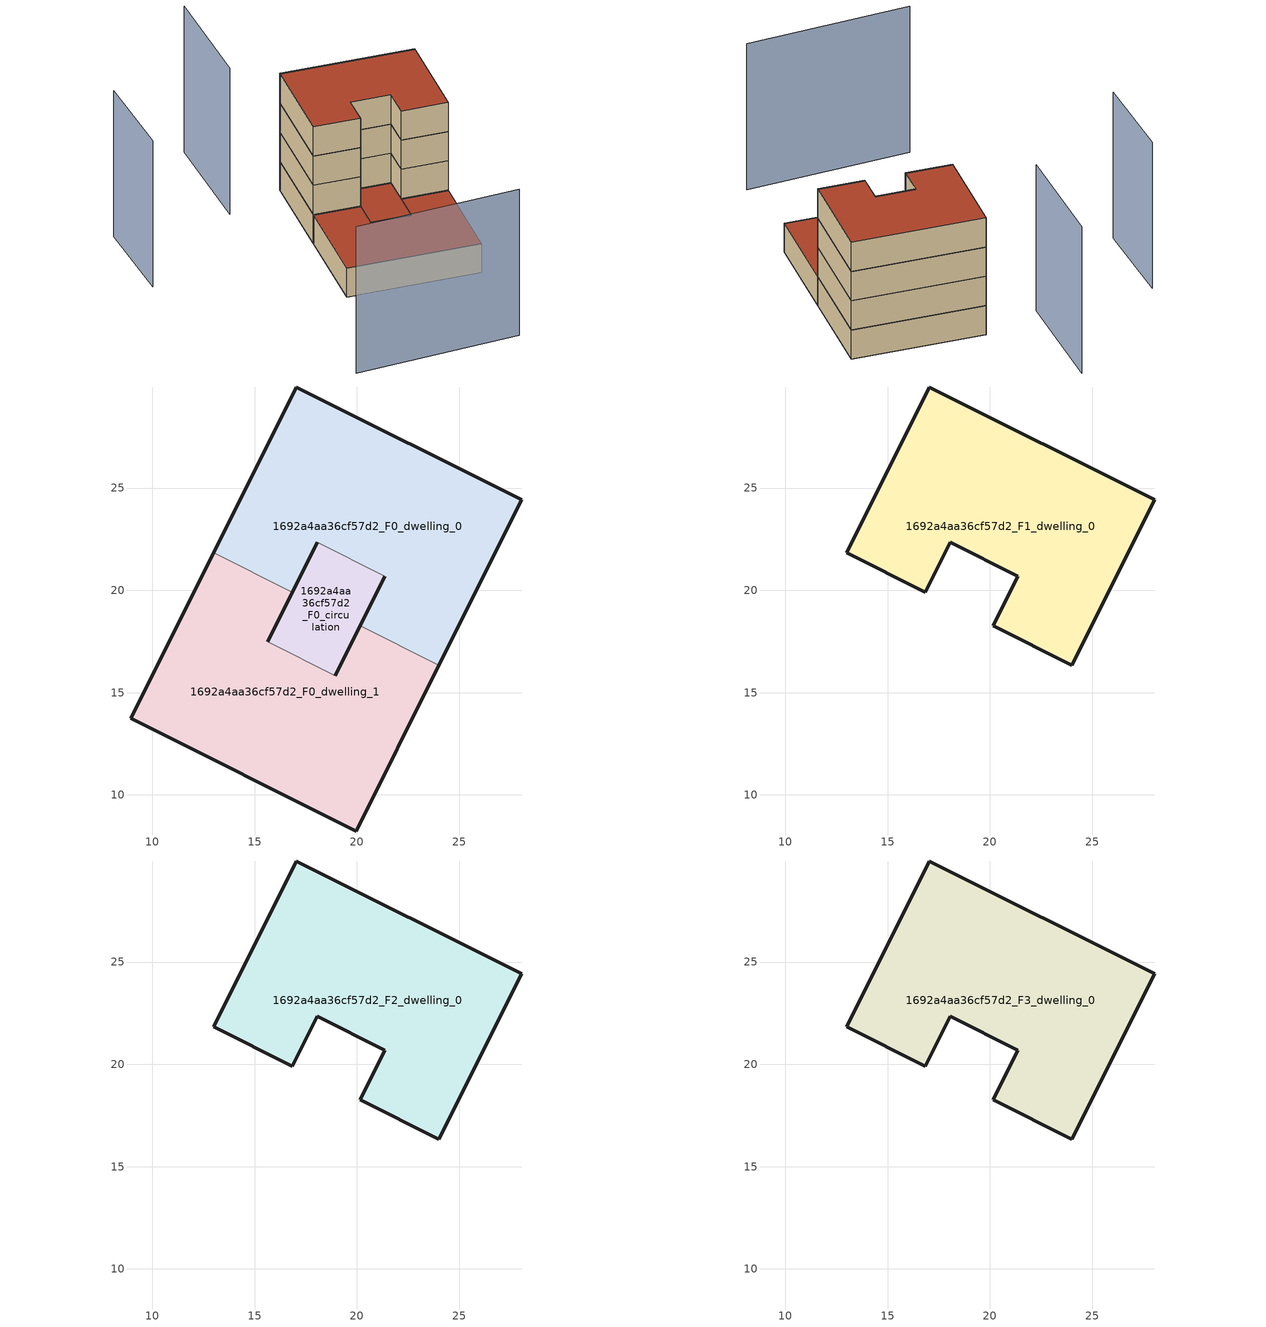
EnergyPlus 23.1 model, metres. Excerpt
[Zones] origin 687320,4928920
1692a4aa36cf57d2_F0_dwelling_0
 floor ground (EU_floor_Construction): 24.01,16.33 28.06,24.43 17.04,29.94 12.99,21.84 16.85,19.92 18.06,22.34 21.37,20.69 20.16,18.26 z0
 wall outside (EU_wall_Construction): 20.16,18.26 21.37,20.69 / 18.06,22.34 16.85,19.92 / 12.99,21.84 17.04,29.94 28.06,24.43 24.01,16.33 z0:3
 wall to 1692a4aa36cf57d2_F0_dwelling_1 (EU_wall_Construction): 24.01,16.33 20.15,18.26 / 16.85,19.92 12.99,21.84 z0:3
 wall to 1692a4aa36cf57d2_F0_circulation (EU_wall_Construction): 21.37,20.69 18.06,22.34 z0:3
1692a4aa36cf57d2_F0_dwelling_1
 floor ground (EU_floor_Construction): 19.96,8.24 24.01,16.33 20.16,18.26 18.94,15.83 15.64,17.49 16.85,19.92 12.99,21.84 8.94,13.75 z0
 wall outside (EU_wall_Construction): 16.85,19.92 15.64,17.49 / 18.94,15.83 20.16,18.26 / 24.01,16.33 19.96,8.24 8.94,13.75 12.99,21.84 z0:3
 wall to 1692a4aa36cf57d2_F0_circulation (EU_wall_Construction): 15.63,17.49 18.94,15.83 z0:3
 roof outside (EU_roof_Construction): 20.16,18.26 24.01,16.33 19.96,8.24 8.94,13.75 12.99,21.84 16.85,19.92 15.64,17.49 18.94,15.83 z3
1692a4aa36cf57d2_F0_circulation
 floor ground (EU_floor_Construction): 18.94,15.83 21.37,20.69 18.06,22.34 15.64,17.49 z0
 wall outside (EU_wall_Construction): 21.37,20.69 18.94,15.83 / 15.64,17.49 18.06,22.34 z0:3
 roof outside (EU_roof_Construction): 21.37,20.69 18.94,15.83 15.64,17.49 18.06,22.34 z3
1692a4aa36cf57d2_F1_dwelling_0
 floor to 1692a4aa36cf57d2_F0_dwelling_0 (EU_floor_Construction): 24.01,16.33 28.06,24.43 17.04,29.94 12.99,21.84 16.85,19.92 18.06,22.34 21.37,20.69 20.15,18.26 z3
 wall outside (EU_wall_Construction): 24.01,16.33 20.16,18.26 21.37,20.69 18.06,22.34 16.85,19.92 12.99,21.84 17.04,29.94 28.06,24.43 24.01,16.33 z3:6
1692a4aa36cf57d2_F2_dwelling_0
 floor to 1692a4aa36cf57d2_F1_dwelling_0 (EU_floor_Construction): 24.01,16.33 28.06,24.43 17.04,29.94 12.99,21.84 16.85,19.92 18.06,22.34 21.37,20.69 20.15,18.26 z6
 wall outside (EU_wall_Construction): 24.01,16.33 20.16,18.26 21.37,20.69 18.06,22.34 16.85,19.92 12.99,21.84 17.04,29.94 28.06,24.43 24.01,16.33 z6:9
1692a4aa36cf57d2_F3_dwelling_0
 floor to 1692a4aa36cf57d2_F2_dwelling_0 (EU_floor_Construction): 24.01,16.33 28.06,24.43 17.04,29.94 12.99,21.84 16.85,19.92 18.06,22.34 21.37,20.69 20.15,18.26 z9
 wall outside (EU_wall_Construction): 24.01,16.33 20.16,18.26 21.37,20.69 18.06,22.34 16.85,19.92 12.99,21.84 17.04,29.94 28.06,24.43 24.01,16.33 z9:12
 roof outside (EU_roof_Construction): 28.06,24.43 24.01,16.33 20.16,18.26 21.37,20.69 18.06,22.34 16.85,19.92 12.99,21.84 17.04,29.94 z12
shading: 0.9,4.64 15.13,-1.11 / 1.67,34.9 -1.68,26.86 / 15.57,40.13 11.27,30.31 z0:15
[Building]
EU S2 Campaign: North Axis=0; Terrain=City; Solar Distribution=FullExterior
[Site:Location]
Bologna: Latitude=44.5; Longitude=11.25; Time Zone=1; Elevation=37
[SizingPeriod:WeatherFileDays]
AnnualSizingPeriod: Begin Month=1; Begin Day of Month=1; End Month=12; End Day of Month=31; Day of Week for Start Day=Monday; Use Weather File Daylight Saving Period=No; Use Weather File Rain and Snow Indicators=No
[MATERIAL]
EU_InternalMass_Material: Roughness=MediumRough; Thickness=0.1; Conductivity=1; Density=1800; Specific Heat=900; Thermal Absorptance=0.9; Solar Absorptance=0.7; Visible Absorptance=0.7
[MATERIAL:NOMASS] Roughness=MediumRough; Thermal Absorptance=0.9; Solar Absorptance=0.7; Visible Absorptance=0.7
Name | Thermal Resistance
EU_wall_NoMass | 0.937881
EU_roof_NoMass | 0.548572
EU_floor_NoMass | 0.71348
[CONSTRUCTION]
EU_wall_Construction: EU_wall_NoMass
EU_roof_Construction: EU_roof_NoMass
EU_floor_Construction: EU_floor_NoMass
EU_InternalMass_Construction: EU_InternalMass_Material
[ZONE] Type=1; Multiplier=1; Ceiling Height=autocalculate; Floor Area=autocalculate; Part of Total Floor Area=Yes
Name | Volume
1692a4aa36cf57d2_F0_dwelling_0; 1692a4aa36cf57d2_F1_dwelling_0; 1692a4aa36cf57d2_F2_dwelling_0; 1692a4aa36cf57d2_F3_dwelling_0 | 304.449
1692a4aa36cf57d2_F0_dwelling_1 | 304.434
1692a4aa36cf57d2_F0_circulation | 60.2219
[INTERNALMASS] Construction=EU_InternalMass_Construction
Name | Zone or ZoneList | Surface Area
1692a4aa36cf57d2_F0_dwelling_0_EU_InternalMass | 1692a4aa36cf57d2_F0_dwelling_0 | 101.479
1692a4aa36cf57d2_F0_dwelling_1_EU_InternalMass | 1692a4aa36cf57d2_F0_dwelling_1 | 101.479
1692a4aa36cf57d2_F1_dwelling_0_EU_InternalMass | 1692a4aa36cf57d2_F1_dwelling_0 | 223.032
1692a4aa36cf57d2_F2_dwelling_0_EU_InternalMass | 1692a4aa36cf57d2_F2_dwelling_0 | 223.032
1692a4aa36cf57d2_F3_dwelling_0_EU_InternalMass | 1692a4aa36cf57d2_F3_dwelling_0 | 223.032
[OTHEREQUIPMENT] Fuel Type=Electricity; Design Level Calculation Method=Watts/Area; Power per Zone Floor Area=1; Fraction Latent=0; Fraction Radiant=0; Fraction Lost=0; Carbon Dioxide Generation Rate=0; EndUse Subcategory=EU_Step8_InternalGains
Name | Zone or ZoneList or Space or SpaceList | Schedule
EU_Step8_InternalGain_1692a4aa36cf57d2_F0_dwelling_0_f000 | 1692a4aa36cf57d2_F0_dwelling_0 | EU_Step8_GainSchedule_1692a4aa36cf57d2_F0_dwelling_0_f000
EU_Step8_InternalGain_1692a4aa36cf57d2_F0_dwelling_1_f000 | 1692a4aa36cf57d2_F0_dwelling_1 | EU_Step8_GainSchedule_1692a4aa36cf57d2_F0_dwelling_1_f000
EU_Step8_InternalGain_1692a4aa36cf57d2_F1_dwelling_0_f000 | 1692a4aa36cf57d2_F1_dwelling_0 | EU_Step8_GainSchedule_1692a4aa36cf57d2_F1_dwelling_0_f000
EU_Step8_InternalGain_1692a4aa36cf57d2_F2_dwelling_0_f000 | 1692a4aa36cf57d2_F2_dwelling_0 | EU_Step8_GainSchedule_1692a4aa36cf57d2_F2_dwelling_0_f000
EU_Step8_InternalGain_1692a4aa36cf57d2_F3_dwelling_0_f000 | 1692a4aa36cf57d2_F3_dwelling_0 | EU_Step8_GainSchedule_1692a4aa36cf57d2_F3_dwelling_0_f000
[ZONEINFILTRATION:DESIGNFLOWRATE]
EU_Circulation_Infiltration_1692a4aa36cf57d2_F0_circulation: Zone or ZoneList or Space or SpaceList=1692a4aa36cf57d2_F0_circulation; Schedule=EU_AlwaysOn; Design Flow Rate Calculation Method=Flow/Area; Flow Rate per Floor Area=0.0005; Constant Term Coefficient=1; Temperature Term Coefficient=0; Velocity Term Coefficient=0; Velocity Squared Term Coefficient=0
[ZONEVENTILATION:DESIGNFLOWRATE] Schedule=EU_AlwaysOn; Design Flow Rate Calculation Method=AirChanges/Hour; Air Changes per Hour=0.687892; Ventilation Type=Natural; Fan Pressure Rise=0; Fan Total Efficiency=1; Constant Term Coefficient=1; Temperature Term Coefficient=0; Velocity Term Coefficient=0; Velocity Squared Term Coefficient=0; Minimum Indoor Temperature=-100; Maximum Indoor Temperature=100; Delta Temperature=-100; Minimum Outdoor Temperature=-100; Maximum Outdoor Temperature=100; Maximum Wind Speed=40
Name | Zone or ZoneList or Space or SpaceList
EU_ConstantAir_1692a4aa36cf57d2_F0_dwelling_0 | 1692a4aa36cf57d2_F0_dwelling_0
EU_ConstantAir_1692a4aa36cf57d2_F0_dwelling_1 | 1692a4aa36cf57d2_F0_dwelling_1
EU_ConstantAir_1692a4aa36cf57d2_F1_dwelling_0 | 1692a4aa36cf57d2_F1_dwelling_0
EU_ConstantAir_1692a4aa36cf57d2_F2_dwelling_0 | 1692a4aa36cf57d2_F2_dwelling_0
EU_ConstantAir_1692a4aa36cf57d2_F3_dwelling_0 | 1692a4aa36cf57d2_F3_dwelling_0
[HVACTEMPLATE:THERMOSTAT] Constant Heating Setpoint=20; Constant Cooling Setpoint=50
EU_HeatOnly_1692a4aa36cf57d2_F0_dwelling_0; EU_HeatOnly_1692a4aa36cf57d2_F0_dwelling_1; EU_HeatOnly_1692a4aa36cf57d2_F1_dwelling_0; EU_HeatOnly_1692a4aa36cf57d2_F2_dwelling_0; EU_HeatOnly_1692a4aa36cf57d2_F3_dwelling_0
[HVACTEMPLATE:ZONE:IDEALLOADSAIRSYSTEM] System Availability Schedule=EU_AlwaysOn; Maximum Heating Supply Air Temperature=50; Minimum Cooling Supply Air Temperature=13; Maximum Heating Supply Air Humidity Ratio=0.0156; Minimum Cooling Supply Air Humidity Ratio=0.0077; Heating Limit=NoLimit; Cooling Limit=NoLimit; Heating Availability Schedule=EU_AlwaysOn; Cooling Availability Schedule=EU_CoolingOff; Dehumidification Control Type=ConstantSensibleHeatRatio; Cooling Sensible Heat Ratio=0.7; Dehumidification Setpoint=60; Humidification Control Type=None; Humidification Setpoint=30; Outdoor Air Method=None; Outdoor Air Flow Rate per Person=0.00944; Outdoor Air Flow Rate per Zone Floor Area=0; Outdoor Air Flow Rate per Zone=0; Demand Controlled Ventilation Type=None; Outdoor Air Economizer Type=NoEconomizer; Heat Recovery Type=None; Sensible Heat Recovery Effectiveness=0.7; Latent Heat Recovery Effectiveness=0.65
Name | Template Thermostat
1692a4aa36cf57d2_F0_dwelling_0 | EU_HeatOnly_1692a4aa36cf57d2_F0_dwelling_0
1692a4aa36cf57d2_F0_dwelling_1 | EU_HeatOnly_1692a4aa36cf57d2_F0_dwelling_1
1692a4aa36cf57d2_F1_dwelling_0 | EU_HeatOnly_1692a4aa36cf57d2_F1_dwelling_0
1692a4aa36cf57d2_F2_dwelling_0 | EU_HeatOnly_1692a4aa36cf57d2_F2_dwelling_0
1692a4aa36cf57d2_F3_dwelling_0 | EU_HeatOnly_1692a4aa36cf57d2_F3_dwelling_0
[SIZING:ZONE] Zone Cooling Design Supply Air Temperature Input Method=SupplyAirTemperature; Zone Cooling Design Supply Air Temperature=13; Zone Heating Design Supply Air Temperature Input Method=SupplyAirTemperature; Zone Heating Design Supply Air Temperature=50; Zone Cooling Design Supply Air Humidity Ratio=0.008; Zone Heating Design Supply Air Humidity Ratio=0.008; Cooling Design Air Flow Method=DesignDay; Cooling Design Air Flow Rate=0; Cooling Minimum Air Flow per Zone Floor Area=0.000762; Cooling Minimum Air Flow=0; Cooling Minimum Air Flow Fraction=0.2; Heating Design Air Flow Method=DesignDay; Heating Design Air Flow Rate=0; Heating Maximum Air Flow per Zone Floor Area=0.002032; Heating Maximum Air Flow=0.141576; Heating Maximum Air Flow Fraction=0.3; Account for Dedicated Outdoor Air System=No; Dedicated Outdoor Air System Control Strategy=NeutralSupplyAir; Dedicated Outdoor Air Low Setpoint Temperature for Design=autosize; Dedicated Outdoor Air High Setpoint Temperature for Design=autosize; Zone Load Sizing Method=Sensible Load Only No Latent Load; Zone Latent Cooling Design Supply Air Humidity Ratio Input Method=HumidityRatioDifference; Zone Cooling Design Supply Air Humidity Ratio Difference=0.005; Zone Latent Heating Design Supply Air Humidity Ratio Input Method=HumidityRatioDifference; Zone Humidification Design Supply Air Humidity Ratio Difference=0.005
1692a4aa36cf57d2_F0_dwelling_0; 1692a4aa36cf57d2_F0_dwelling_1; 1692a4aa36cf57d2_F1_dwelling_0; 1692a4aa36cf57d2_F2_dwelling_0; 1692a4aa36cf57d2_F3_dwelling_0
[SCHEDULE:CONSTANT]
Name | Hourly Value
EU_AlwaysOn | 1
EU_CoolingOff | 0
[SCHEDULE:FILE] Column Number=1; Rows to Skip at Top=0; Number of Hours of Data=8760; Column Separator=Comma; Interpolate to Timestep=No; Minutes per Item=60; Adjust Schedule for Daylight Savings=Yes
Name | File
EU_Step8_GainSchedule_1692a4aa36cf57d2_F0_dwelling_0_f000 | ../../schedules/1692a4aa36cf57d2/1692a4aa36cf57d2_F0_dwelling_0_f000_gain.csv
EU_Step8_GainSchedule_1692a4aa36cf57d2_F0_dwelling_1_f000 | ../../schedules/1692a4aa36cf57d2/1692a4aa36cf57d2_F0_dwelling_1_f000_gain.csv
EU_Step8_GainSchedule_1692a4aa36cf57d2_F1_dwelling_0_f000 | ../../schedules/1692a4aa36cf57d2/1692a4aa36cf57d2_F1_dwelling_0_f000_gain.csv
EU_Step8_GainSchedule_1692a4aa36cf57d2_F2_dwelling_0_f000 | ../../schedules/1692a4aa36cf57d2/1692a4aa36cf57d2_F2_dwelling_0_f000_gain.csv
EU_Step8_GainSchedule_1692a4aa36cf57d2_F3_dwelling_0_f000 | ../../schedules/1692a4aa36cf57d2/1692a4aa36cf57d2_F3_dwelling_0_f000_gain.csv
